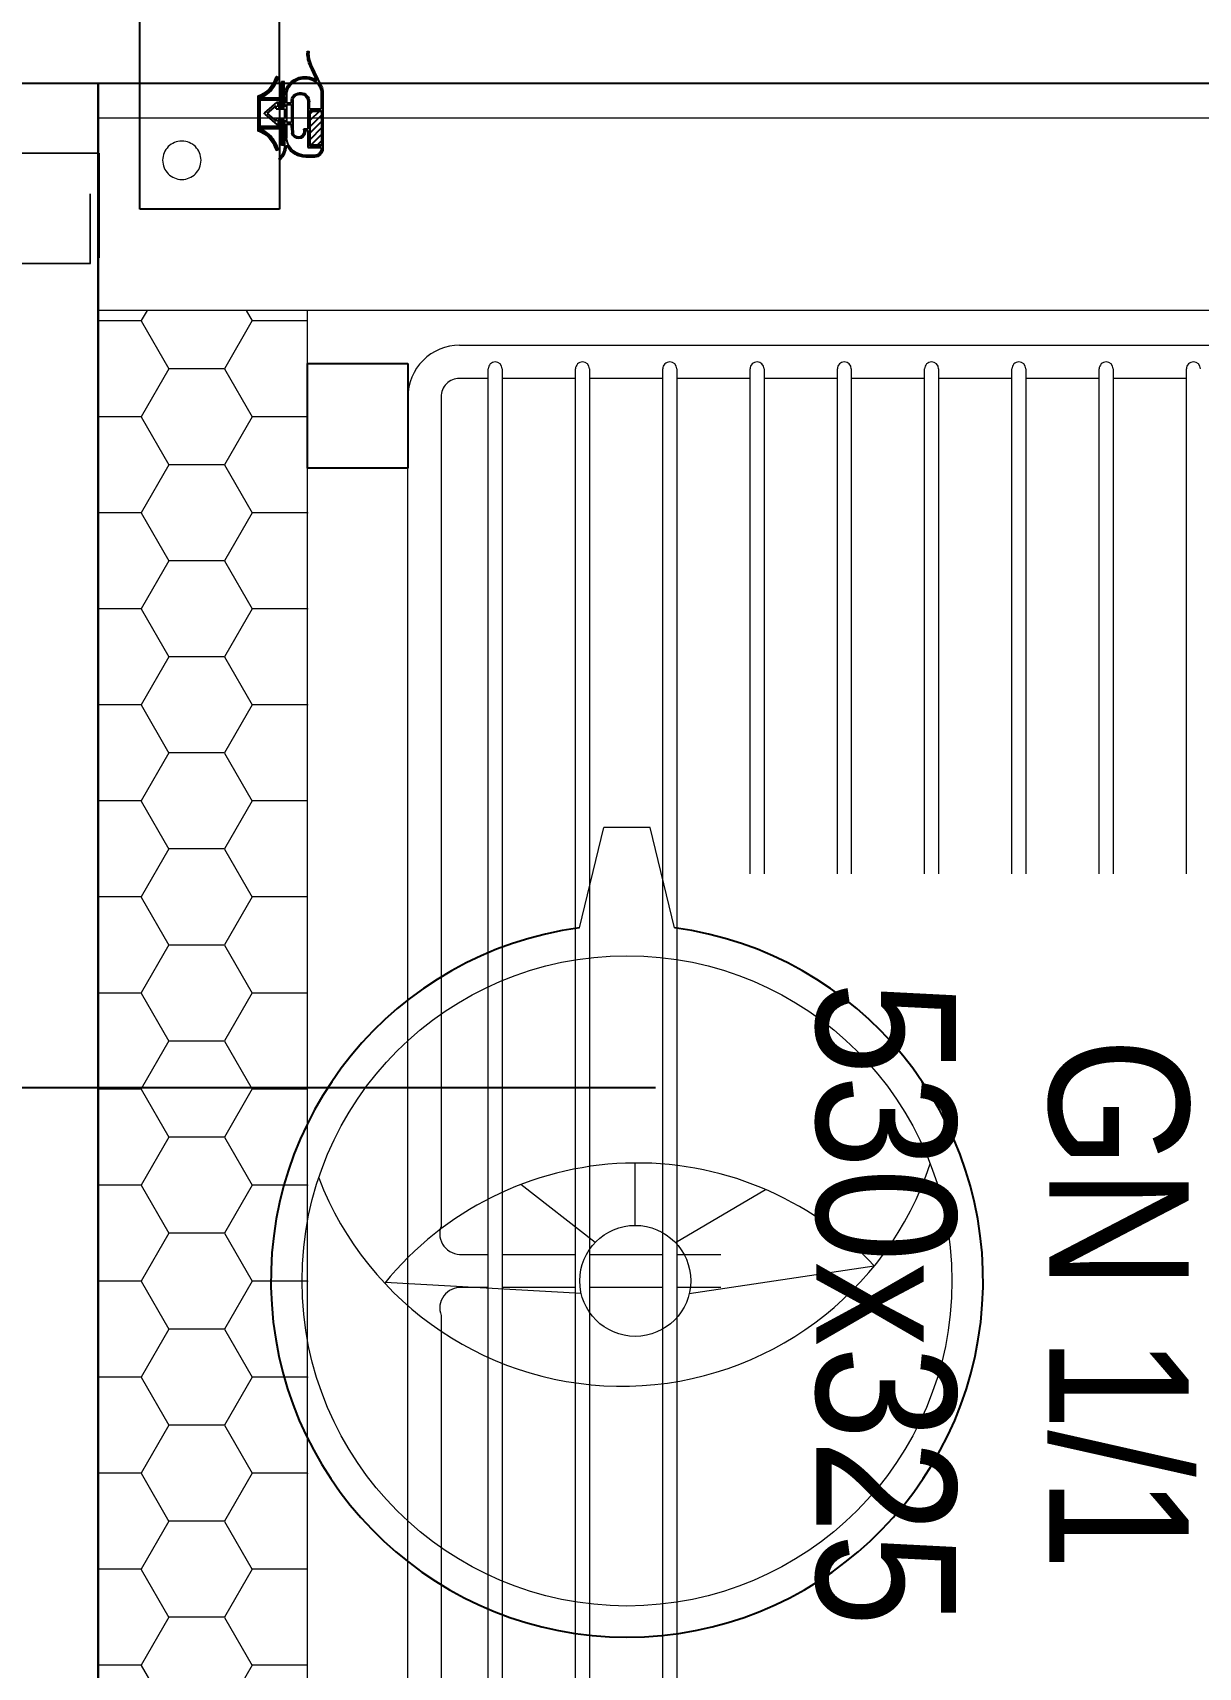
# Model space of a CAD drawing. Header units: millimetres. Extents: x 12325263 to 13848842, y -1463133 to 573208.
# Drawn here: x 12584728.3 to 12585062.2, y -828840.6 to -828372.6 of the extents above; entities that cross this region are included whole.
import ezdxf
from ezdxf.xclip import XClip

# ---------------------------------------------------------------- set-up
doc = ezdxf.new("R2010")
doc.units = ezdxf.units.MM
doc.header["$LTSCALE"] = 1000
doc.header["$XCLIPFRAME"] = 0
for name, pattern in [('ACAD_ISO03W100', [30, 12, -18]), ('DASH_2_167774853', [81.6, 40.8, -40.8]), ('HIDDEN', [9.524999999999999, 6.35, -3.175])]:
    doc.linetypes.add(name, pattern=pattern)
for name, color, linetype in [('fur202301', 252, 'Continuous'), ('WALL', 5, 'Continuous'), ('WALL-SHATCH', 8, 'Continuous'), ('建筑-楼板开洞', 251, 'Continuous')]:
    doc.layers.add(name, color=color, linetype=linetype)
doc.styles.add('style2', font='', dxfattribs={"width": 0.9})
doc.styles.get('style2').set_extended_font_data('HandelGotDLig')

# ---------------------------------------------------------------- blocks, each defined once
blk = doc.blocks.new('adgshg13-A$C7F010FC0')
at = {"layer": 'WALL-SHATCH'}
h = blk.add_hatch(color=256, dxfattribs=at)
h.dxf.hatch_style = 1
h.paths.add_polyline_path([(-60384.17120504379, -16880.89509773254), (-763.1647881269455, 197.4793643951416), (12587.61850607395, -13153.30393266678), (12587.61850607395, -157996.0197629929), (-162964.8506313562, -188820.4315237999), (-171262.3814957142, -180522.900662899), (-171262.3814957142, -31310.89849328995), (-150707.1909123659, -10755.70791006088), (-131860.0775495768, -7980.895098209381), (-99162.38149428368, -7980.895098209381), (-99162.38149428368, -4980.895097732544), (-76620.42811572552, -4980.895097732544), (-70107.65229141712, -16880.89509773254)], flags=16)
h.paths.add_polyline_path([(-60091.22944009304, -16380.89510011673), (-646.8769880533218, 646.876989364624), (12987.61850607395, -12987.61850786209), (12987.61850607395, -158331.9049158096), (-163100.5840539932, -189250.3835258484), (-171662.3814958334, -180688.5860877037), (-171662.3814958334, -31145.21306848526), (-150777.8961598873, -10260.7277340889), (-131896.6870943308, -7480.895098209381), (-99562.38149428368, -7480.895098209381), (-99562.38149428368, -4580.895097732544), (-76365.55243730545, -4580.895097732544), (-69907.50581622124, -16380.89510774612)])
blk = doc.blocks.new('A$C4C7A72D3')
at = {"layer": 'WALL', "color": 1}
blk.add_blockref('adgshg13-A$C7F010FC0', (210433.0120974779, 205503.5692701337), dxfattribs=at)
blk = doc.blocks.new('asdgag1-1GnSHELF')
at = {"color": 3, "lineweight": 0}
for p, q in [((42623.75356619831, -72978.32084712542), (42623.7535661983, -72461.82084712545)), ((42627.75356619827, -72461.82084712545), (42627.75356619828, -72978.32084712542)), ((42648.75356619831, -72978.32084712542), (42648.7535661983, -72461.82084712545)), ((42652.7535661983, -72461.82084712545), (42652.75356619831, -72978.32084712542)), ((42673.75356619828, -72978.32084712542), (42673.75356619827, -72461.82084712545)), ((42677.75356619827, -72461.82084712545), (42677.75356619828, -72978.32084712542)), ((42691.25356635586, -72707.31932248123), (42691.25356635584, -72469.82084712545)), ((42700.75356604069, -72469.81779783664), (42700.7535663559, -72970.32084712542)), ((42611.14188311272, -72715.31932248177), (42623.75356619831, -72715.31932248177)), ((42627.75356619828, -72715.31932248177), (42648.75356619831, -72715.31932248177)), ((42652.75356619831, -72715.31932248177), (42673.75356619827, -72715.31932248065)), ((42677.75356619827, -72715.31932248043), (42685.33353823327, -72715.31932248002)), ((42623.75356619831, -72724.81932248175), (42611.14188311272, -72724.81932248175)), ((42648.75356619831, -72724.81932248175), (42627.75356619828, -72724.81932248175)), ((42673.75356619827, -72724.81932248063), (42652.75356619831, -72724.81932248175)), ((42685.33353823327, -72724.81932248002), (42677.75356619827, -72724.81932248043)), ((42691.25356635586, -72970.32084712542), (42691.25356635586, -72732.81932248175)), ((42477.75356619831, -72833.72979512409), (42477.75356619831, -72978.32084712542)), ((42498.75356619828, -72978.32084712542), (42498.75356619828, -72833.72979512409)), ((42502.75356619831, -72833.72979512409), (42502.75356619831, -72978.32084712542)), ((42523.75356619831, -72978.32084712542), (42523.75356619831, -72833.72979512409)), ((42527.75356619831, -72833.72979512409), (42527.75356619831, -72978.32084712542)), ((42548.75356619831, -72978.32084712542), (42548.75356619831, -72833.72979512409)), ((42552.75356619831, -72833.72979512409), (42552.75356619831, -72978.32084712542)), ((42573.75356619828, -72978.32084712542), (42573.75356619828, -72833.72979512409)), ((42577.75356619831, -72833.72979512409), (42577.75356619831, -72978.32084712542)), ((42598.75356619831, -72978.32084712542), (42598.75356619831, -72833.72979512409)), ((42602.75356619831, -72833.72979512409), (42602.75356619831, -72978.32084712542)), ((42477.75356619831, -72975.57084712542), (42498.75356619828, -72975.57084712542)), ((42502.75356619831, -72975.57084712542), (42523.75356619831, -72975.57084712542)), ((42527.75356619831, -72975.57084712542), (42548.75356619831, -72975.57084712542)), ((42552.75356619831, -72975.57084712542), (42573.75356619828, -72975.57084712542)), ((42577.75356619831, -72975.57084712542), (42598.75356619831, -72975.57084712542)), ((42602.75356619831, -72975.57084712542), (42623.75356619831, -72975.57084712542)), ((42627.75356619828, -72975.57084712542), (42648.75356619831, -72975.57084712542)), ((42652.75356619831, -72975.57084712542), (42673.75356619828, -72975.57084712542)), ((42677.75356619828, -72975.57084712542), (42686.00356635586, -72975.57084712542)), ((42475.75356619828, -72980.32084712543), (42475.75356619828, -72980.32084712543)), ((42500.75356619831, -72980.32084712543), (42500.75356619831, -72980.32084712543)), ((42525.75356619831, -72980.32084712543), (42525.75356619831, -72980.32084712543)), ((42550.75356619831, -72980.32084712543), (42550.75356619831, -72980.32084712543)), ((42575.75356619831, -72980.32084712543), (42575.75356619831, -72980.32084712543)), ((42600.75356619831, -72980.32084712543), (42600.75356619831, -72980.32084712543)), ((42625.75356619831, -72980.32084712543), (42625.75356619831, -72980.32084712543)), ((42650.75356619828, -72980.32084712543), (42650.75356619828, -72980.32084712543)), ((42675.75356619825, -72980.32084712543), (42675.75356619825, -72980.32084712543)), ((42686.00356635586, -72985.07084712543), (42388.0035661983, -72985.07084712543))]:
    blk.add_line(p, q, dxfattribs=at)
for centre, radius, start, end in [((42685.71828648043, -72709.41361672511), 5.918225382429007, 266.272529851482, 20.72432760401811), ((42685.7208548761, -72730.71476715663), 5.919463610425763, 339.1739823782471, 95.16321594838399), ((42686.00356635586, -72970.32084712542), 5.249999999999841, 270, 0), ((42686.00356635586, -72970.32084712542), 14.74999999999987, 270, 0), ((42475.75356619828, -72978.32084712542), 2, 180, 270), ((42475.75356619828, -72978.32084712542), 2, 270, 0), ((42500.75356619831, -72978.32084712542), 2, 180, 270), ((42500.75356619831, -72978.32084712542), 2, 270, 0), ((42525.75356619831, -72978.32084712542), 2, 180, 270), ((42525.75356619831, -72978.32084712542), 2, 270, 0), ((42550.75356619831, -72978.32084712542), 2, 180, 270), ((42550.75356619831, -72978.32084712542), 2, 270, 0), ((42575.75356619831, -72978.32084712542), 2, 180, 270), ((42575.75356619831, -72978.32084712542), 2, 270, 0), ((42600.75356619831, -72978.32084712542), 2, 180, 270), ((42600.75356619831, -72978.32084712542), 2, 270, 0), ((42625.75356619831, -72978.32084712542), 2, 180, 270), ((42625.75356619831, -72978.32084712542), 2, 270, 0), ((42650.75356619828, -72978.32084712542), 2, 180, 270), ((42650.75356619828, -72978.32084712542), 2, 270, 0), ((42675.75356619825, -72978.32084712542), 2, 180, 270), ((42675.75356619825, -72978.32084712542), 2, 270, 0)]:
    blk.add_arc(centre, radius, start, end, dxfattribs=at)
at = {"color": 3, "lineweight": 0, "insert": (42477.0729047166, -72710.60680155946), "char_height": 50, "width": 287.3785462862461, "attachment_point": 2, "rotation": 90, "style": 'style2'}
blk.add_mtext('{\\H0.8x;GN 1/1\\P530x325}', dxfattribs=at)
blk = doc.blocks.new('asdgagA$C3AAE7F2F')
at = {"lineweight": 0}
h = blk.add_hatch(dxfattribs=at)
h.set_pattern_fill('ANSI37', color=256, scale=0.1, style=0)
h.set_pattern_definition([(135, (25808.95669268296, -14050.97222507315), (0.2245064030267288, 0.2245064030267288), []), (45, (25808.95669268296, -14050.97222507315), (0.2245064030267288, -0.2245064030267288), [])])
edge = h.paths.add_edge_path()
edge.add_arc((12.29365304609382, 28.26886088959145), 10.56270468278596, 196.564793573426, 248.3693301732282)
edge.add_line((8.400005613591928, 18.44998926974222), (1.000005613597749, 18.44998926974222))
edge.add_line((1.000005613597749, 18.44998926974222), (1.000005613597749, 24.19998926973858))
edge.add_line((1.000005613597749, 24.19998926973858), (5.613597750198096e-06, 24.19998926973858))
edge.add_line((5.6135977502e-06, 24.19998926973858), (5.6135977502e-06, 15.44998926974222))
edge.add_line((5.6135977502e-06, 15.44998926974222), (1.000005613597749, 15.44998926974222))
edge.add_line((1.000005613597749, 15.44998926974222), (1.000005613597749, 17.44998926974222))
edge.add_line((1.000005613597749, 17.44998926974222), (8.400005613591928, 17.44998926974222))
edge.add_line((8.400005613591928, 17.44998926974222), (8.400005613591928, 8.449989269742218))
edge.add_line((8.400005613591928, 8.449989269742218), (1.000005613597749, 8.449989269742218))
edge.add_line((1.000005613597749, 8.449989269742218), (1.000005613597749, 10.44998926974222))
edge.add_line((1.000005613597749, 10.44998926974222), (5.613597750198096e-06, 10.44998926974222))
edge.add_line((5.6135977502e-06, 10.44998926974222), (5.6135977502e-06, 1.699989269738579))
edge.add_line((5.6135977502e-06, 1.699989269738579), (1.000005613597749, 1.699989269738579))
edge.add_line((1.000005613597749, 1.699989269738579), (1.000005613597749, 7.449989269742218))
edge.add_line((1.000005613597749, 7.449989269742218), (8.400005613591928, 7.449989269742218))
edge.add_arc((12.29365304609382, -2.368882350121566), 10.56270468278596, 111.6306698267717, 163.4352064265739)
edge.add_arc((2.648571337682369, 0.4999892697378529), 0.5, 163.4352064265739, 270)
edge.add_line((2.648571337682369, -1.07302621473e-05), (2.874985341790306, -1.07302621473e-05))
edge.add_arc((2.874985341790306, 0.1999892697422183), 0.2, 270, 344.7440655988689)
edge.add_arc((12.29365304609382, -2.368882350121566), 9.562704682785963, 107.61366251518959, 164.7440655988689, ccw=False)
edge.add_line((9.400005613591928, 6.74550876430294), (9.400005613591928, 19.15446977517422))
edge.add_arc((12.29365304609382, 28.26886088959145), 9.562704682785963, 195.2559344011311, 252.38633748481038, ccw=False)
edge.add_arc((2.874985341790306, 25.69998926974222), 0.2, 15.25593440113109, 90)
edge.add_line((2.874985341790306, 25.89998926973931), (2.648571337682369, 25.89998926973931))
edge.add_arc((2.648571337682369, 25.39998926973931), 0.5, 90, 196.564793573426)
for p, q in [((5.6135977502e-06, 24.19998926973858), (1.000005613597749, 24.19998926973858)), ((5.6135977502e-06, 24.19998926973858), (5.6135977502e-06, 15.44998926974222)), ((1.000005613597749, 24.19998926973858), (1.000005613597749, 18.44998926974222)), ((2.648571337682369, 25.89998926973931), (2.874985341790306, 25.89998926973931)), ((1.000005613597749, 18.44998926974222), (8.400005613591928, 18.44998926974222)), ((1.000005613597749, 17.44998926974222), (8.400005613591928, 17.44998926974222)), ((1.000005613597749, 17.44998926974222), (1.000005613597749, 15.44998926974222)), ((8.400005613591928, 17.44998926974222), (8.400005613591928, 8.449989269742218)), ((9.400005613591928, 19.15446977517422), (9.400005613591928, 6.74550876430294)), ((5.6135977502e-06, 15.44998926974222), (1.000005613597749, 15.44998926974222)), ((5.6135977502e-06, 10.44998926974222), (5.6135977502e-06, 1.699989269738579)), ((5.6135977502e-06, 10.44998926974222), (1.000005613597749, 10.44998926974222)), ((1.000005613597749, 10.44998926974222), (1.000005613597749, 8.449989269742218)), ((1.000005613597749, 8.449989269742218), (8.400005613591928, 8.449989269742218)), ((1.000005613597749, 7.449989269742218), (1.000005613597749, 1.699989269738579)), ((1.000005613597749, 7.449989269742218), (8.400005613591928, 7.449989269742218)), ((5.6135977502e-06, 1.699989269738579), (1.000005613597749, 1.699989269738579)), ((2.648571337682369, -1.07302621473e-05), (2.874985341790306, -1.07302621473e-05))]:
    blk.add_line(p, q, dxfattribs=at)
for centre, radius, start, end in [((2.648571337682369, 25.39998926973931), 0.5, 90, 196.564793573426), ((12.29365304609382, 28.26886088959145), 10.56270468278596, 196.564793573426, 248.3693301732282), ((2.874985341790306, 25.69998926974222), 0.2, 15.25593440113109, 90), ((12.29365304609382, 28.26886088959145), 9.562704682785963, 195.2559344011311, 252.3863374848104), ((12.29365304609382, -2.368882350121566), 10.56270468278596, 111.6306698267717, 163.4352064265739), ((12.29365304609382, -2.368882350121566), 9.562704682785963, 107.6136625151896, 164.7440655988689), ((2.648571337682369, 0.4999892697378529), 0.5, 163.4352064265739, 270), ((2.874985341790306, 0.1999892697422183), 0.2, 270, 344.7440655988689)]:
    blk.add_arc(centre, radius, start, end, dxfattribs=at)
blk = doc.blocks.new('asdgag门封条')
at = {"ltscale": 0.5}
h = blk.add_hatch(dxfattribs=at)
h.set_pattern_fill('ANSI31', color=256, scale=0.5)
h.set_pattern_definition([(45, (0, 0), (-1.122532015133644, 1.122532015133644), [])])
h.paths.add_polyline_path([(5940.58177194417, -2645.873611939808), (5952.58177194417, -2645.873611939808), (5952.58177194417, -2641.873611939808), (5940.58177194417, -2641.873611939808)])
for p, q in [((5936.431771944172, -2644.423611939808), (5936.431771944172, -2647.423611939808)), ((5937.031771944171, -2644.423611939808), (5937.031771944171, -2647.423611939808)), ((5958.962415481336, -2641.423611939808), (5939.431771944172, -2641.423611939808)), ((5939.431771944172, -2642.023611939808), (5939.83177194417, -2642.023611939808)), ((5939.83177194417, -2646.673592610764), (5939.83177194417, -2642.023611939808)), ((5952.83177194417, -2641.873611939808), (5940.33177194417, -2641.873611939808)), ((5940.33177194417, -2646.173592610764), (5940.33177194417, -2641.873611939808)), ((5952.83177194417, -2646.173592610764), (5952.83177194417, -2641.873611939808)), ((5953.33177194417, -2646.173592610764), (5953.33177194417, -2642.023611939808)), ((5958.962415481336, -2642.023611939808), (5953.33177194417, -2642.023611939808)), ((5961.286815920911, -2641.938919111106), (5968.68058404539, -2645.386689810174)), ((5963.297201090257, -2643.538403862791), (5968.427013088346, -2645.930474482396)), ((5945.787261010167, -2646.673592610764), (5939.827839659648, -2646.673592610764)), ((5952.827839659648, -2646.173592610764), (5940.327839659648, -2646.173592610764)), ((5945.787261010167, -2647.673592610764), (5945.031554361814, -2647.673592610764)), ((5945.987261010167, -2648.173592610764), (5945.059433655068, -2648.173592610764)), ((5945.787261010167, -2647.673592610764), (5945.787261010167, -2646.673592610764)), ((5946.287261010167, -2647.873592610764), (5946.287261010167, -2646.673592610764)), ((5955.852839659646, -2646.673592610764), (5946.287261010167, -2646.673592610764)), ((5953.327839659648, -2646.173592610764), (5955.852839659646, -2646.173592610764)), ((5973.231771944172, -2646.323611939808), (5972.906766662797, -2646.323611939808)), ((5973.231771944172, -2646.923611939808), (5972.906766662797, -2646.923611939808)), ((5949.431771944172, -2654.923611939808), (5940.481771944179, -2654.923611939808)), ((5943.33177194417, -2654.223611939808), (5943.054275505431, -2654.223611939808)), ((5943.33177194417, -2654.223611939808), (5943.054275505431, -2654.223611939808)), ((5948.031771944171, -2654.223611939808), (5943.33177194417, -2654.223611939808)), ((5946.791193294689, -2652.523611939808), (5944.770158998134, -2652.350614187806)), ((5946.813023766143, -2652.023611939808), (5944.847541078148, -2651.855409737474)), ((5946.791193294689, -2652.523611939808), (5948.031771944171, -2652.523611939808)), ((5956.40783720456, -2652.023611939808), (5946.813023766143, -2652.023611939808)), ((5948.031771944171, -2654.223611939808), (5948.031771944171, -2652.523611939808)), ((5954.83177194417, -2652.523611939808), (5948.631771944173, -2652.523611939808)), ((5948.631771944173, -2654.223611939808), (5948.631771944173, -2652.523611939808)), ((5954.83177194417, -2654.223611939808), (5948.631771944173, -2654.223611939808)), ((5949.431771944172, -2657.123611939808), (5949.431771944172, -2654.923611939808)), ((5950.131771944173, -2657.823611939808), (5950.131771944173, -2654.923611939808)), ((5953.33177194417, -2654.923611939808), (5950.131771944173, -2654.923611939808)), ((5953.33177194417, -2657.823611939808), (5953.33177194417, -2654.923611939808)), ((5957.592368272884, -2654.923611939808), (5954.031771944171, -2654.923611939808)), ((5954.031771944171, -2657.123611939808), (5954.031771944171, -2654.923611939808)), ((5954.83177194417, -2654.223611939808), (5954.83177194417, -2652.523611939808)), ((5955.431771944172, -2654.223611939808), (5955.431771944172, -2652.523611939808)), ((5955.431771944172, -2652.523611939808), (5956.411166024446, -2652.523611939808)), ((5958.719311039845, -2654.223611939808), (5955.431771944172, -2654.223611939808)), ((5951.503545465083, -2661.818323712029), (5947.779620958111, -2657.453419787955)), ((5949.431771944172, -2657.123611939808), (5947.931771944172, -2657.123611939808)), ((5951.731771944173, -2661.007316383396), (5949.015589593618, -2657.823611939808)), ((5950.131771944173, -2657.823611939808), (5949.015589593616, -2657.823611939808)), ((5951.731771944173, -2661.007316383396), (5954.447954294727, -2657.823611939808)), ((5951.95999842326, -2661.818323712029), (5955.683922930232, -2657.453419787955)), ((5953.33177194417, -2657.823611939808), (5954.447954294727, -2657.823611939808)), ((5954.031771944171, -2657.123611939808), (5955.531771944171, -2657.123611939808))]:
    blk.add_line(p, q)
blk.add_lwpolyline([(5940.58177194417, -2645.873611939808), (5952.58177194417, -2645.873611939808), (5952.58177194417, -2641.873611939808), (5940.58177194417, -2641.873611939808)], close=True)
for centre, radius, start, end in [((5939.431771944172, -2644.423611939808), 3, 90, 180), ((5939.431771944172, -2644.423611939808), 2.4, 90, 180), ((5958.962415481336, -2646.923611939808), 5.5, 64.99999999990732, 90), ((5958.962415481336, -2646.923611939808), 4.9, 23.74853615213225, 90), ((5958.962415481336, -2646.923611939808), 5.5, 23.74853615213225, 37.9877060411873), ((5957.131771944173, -2647.72905854874), 6.9, 337.1010678091781, 23.74853615213225), ((5957.131771944173, -2647.72905854874), 7.5, 337.1010678091781, 23.74853615213225), ((5943.931771944172, -2647.423611939808), 7.5, 180, 240.6492935109364), ((5943.931771944172, -2647.423611939808), 6.9, 180, 256.9971755332758), ((5945.280670988691, -2650.033330947142), 2.372851472376576, 96.02637069795182, 257.5758455491946), ((5945.280670988691, -2650.033330947142), 1.872851472376576, 96.78411139259563, 256.6282864312998), ((5945.987261010167, -2647.873592610764), 0.3, 270, 0), ((5955.825698021244, -2649.38020529006), 2.706748001696029, 282.4196100356343, 89.43673265937677), ((5955.829887599056, -2649.375165801573), 3.201655461350134, 280.4603812661415, 89.58925390840943), ((5957.592368272884, -2647.923611939808), 7, 270, 337.1010678091781), ((5957.592368272884, -2647.923611939808), 6.4, 280.1417933657862, 337.1010678091781), ((5972.906766662797, -2636.323611939808), 10.6, 244.9999999999073, 270), ((5972.906766662797, -2636.323611939808), 10, 244.9999999999073, 270), ((5973.231771944172, -2646.623611939808), 0.3000000000000029, 270, 90), ((5935.707276534483, -2656.538731507841), 0.2500000000001023, 133.2098691732242, 313.2098691732239), ((5940.417629268156, -2661.553016586687), 7.129714945225387, 92.20979001215392, 133.2098691732242), ((5940.417629268156, -2661.553016586687), 6.629714945225387, 89.44565309496473, 133.2098691732242), ((5940.133078156557, -2654.178789621257), 0.2500000000000114, 272.2097900121539, 60.64929351093644), ((5943.054275505431, -2651.223611939808), 3, 256.9971755332758, 270), ((5943.054275505431, -2651.223611939808), 3, 256.9971755332758, 270), ((5947.931771944172, -2657.323611939808), 0.2, 90, 220.4692038504076), ((5951.731771944175, -2661.623611939808), 0.3, 220.4692038504076, 319.5307961495924), ((5955.531771944171, -2657.323611939808), 0.2, 319.5307961495924, 90)]:
    blk.add_arc(centre, radius, start, end)
blk = doc.blocks.new('asdgagdoor495')
at = {"color": 2, "linetype": 'HIDDEN', "lineweight": 25, "ltscale": 100}
for p, q in [((22769.68894365418, -79651.57412520156), (22729.68894365418, -79651.57412520156)), ((22769.68894365418, -79651.57412520156), (22729.68894365418, -79651.57412520156)), ((22769.68894365418, -79651.57412520156), (22729.68894365418, -79651.57412520156)), ((22729.68894365418, -79651.57412520156), (22729.68894365418, -79687.5873137138)), ((22769.68894365418, -79687.58731371383), (22769.68894365418, -79651.57412520156))]:
    blk.add_line(p, q, dxfattribs=at)
at = {"color": 2, "lineweight": 25}
for p, q in [((22729.68894365453, -79687.58731371383), (22729.68894365442, -80146.57412439073)), ((22769.68894365418, -79687.58731371383), (22769.68894365418, -79706.5740857299)), ((22769.68894365418, -79687.58731371383), (22769.68894365418, -79706.5740857299))]:
    blk.add_line(p, q, dxfattribs=at)
at = {"linetype": 'HIDDEN', "lineweight": 9, "ltscale": 200}
blk.add_circle((22741.68894365418, -79665.57205020142), 5.5, dxfattribs=at)
at = {"color": 1, "linetype": 'DASH_2_167774853', "lineweight": 9, "ltscale": 0.5}
blk.add_arc((22741.6889436541, -79665.57205020139), 481.8163502564781, 273.3315311726583, 358.5728577811437, dxfattribs=at)
at = {"color": 2, "xscale": -0.8156028368794326, "yscale": 0.8156028368794326, "zscale": 0.8156028368794326}
blk.add_blockref('asdgagA$C3AAE7F2F', (22771.09757682982, -79689.52297854394), dxfattribs=at)
at = {"color": 2, "xscale": 0.8156028368794326, "yscale": 0.8156028368794326, "zscale": 0.8156028368794326, "rotation": 270}
blk.add_blockref('asdgag门封条', (24936.4608018477, -74824.70849163929), dxfattribs=at)
blk = doc.blocks.new('asdgag2019061914040478099')
at = {"lineweight": 13}
h = blk.add_hatch(dxfattribs=at)
h.set_pattern_fill('HONEY', color=1, scale=5, style=0)
h.set_pattern_definition([(0, (-161016.1900246384, 261096.3125076484), (23.8125, 13.748153225), [15.875, -31.75]), (120, (-161016.1900246384, 261096.3125076484), (-23.81249994797095, 13.74815331511695), [15.87499999999996, -31.74999999999992]), (59.99999999999999, (-161016.1900246384, 261096.3125076484), (5.202904551637744e-08, 27.49630654011694), [-31.75, 15.875])])
h.paths.add_polyline_path([(1149.999921057082, -15.00000000046566), (129.9999605286866, -15.00000000029104), (129.9999605286284, -634.9999920457485), (189.9999605286866, -634.9999920457485), (189.9999605286866, -65.00000000029104), (1089.999921057024, -65.00000000040745), (1089.999921057024, -635.0000000009895), (1149.999921057024, -635.0000000009895)])
at = {"color": 2, "lineweight": 25}
for p, q in [((1149.999960528396, -700.0000000008149), (1149.999960528454, 0)), ((0, -700.0000000006985), (1149.999999998137, -700.0000000008149))]:
    blk.add_line(p, q, dxfattribs=at)
at = {"color": 1, "linetype": 'HIDDEN', "lineweight": 9, "ltscale": 100}
for p, q in [((1089.999960528454, -65.00000000029104), (1089.999960528454, -635.0000000009313)), ((5.820766091346741e-11, -690.0000000006985), (1149.999999998137, -690.0000000006985))]:
    blk.add_line(p, q, dxfattribs=at)
at = {"color": 1, "linetype": 'HIDDEN', "lineweight": 9, "ltscale": 200}
blk.add_line((130.0000000000582, -635.0000000008731), (1149.999960528396, -635.0000000009313), dxfattribs=at)
at = {"color": 1, "linetype": 'ACAD_ISO03W100'}
blk.add_lwpolyline([(1061.249980031222, -589.8352530025295), (1090, -589.8352530033444), (1090, -619.8352530033444), (1061.249980031222, -619.8352530025295)], close=True, dxfattribs=at)
blk.add_blockref('asdgag1-1GnSHELF', (-41639.50362629327, 72360.07084712537))
at = {"xscale": -1}
blk.add_blockref('asdgagdoor495', (23867.70768107485, 78987.5873137131), dxfattribs=at)
blk = doc.blocks.new('asdgag2019061212200277403')
at = {"color": 1, "lineweight": 9}
for p, q in [((83.08043873410497, -97.10936947489972), (30.12584887294361, -105.0296673059929)), ((114.0281142171007, -97.10936947489972), (170.2140954506831, -100.2064078882686)), ((87.06683270930807, -111.7037328517763), (61.22451051044482, -126.8708534458419)), ((110.0417202418976, -111.7037328517763), (131.304335856039, -128.3236630691681)), ((98.55427647560282, -116.6148619932064), (98.55427647560282, -134.4210779667774)), ((87.33503669307538, -201.8162130857527), (94.23462755794026, -230.5103466317232)), ((114.4966638374462, -201.8162130857527), (107.5970729727851, -230.5103466317232)), ((94.23462755794026, -230.5103466317232), (107.5970729727851, -230.5103466317232))]:
    blk.add_line(p, q, dxfattribs=at)
for centre, radius in [((100.9158502653663, -100.7243662200926), 93.09170305676855), ((98.55427647560282, -100.7243662200926), 15.89049577314288)]:
    blk.add_circle(centre, radius, dxfattribs=at)
blk.add_arc((100.9158502653663, -100.7243662200926), 102, 277.6513812365847, 262.3486187634153)
for centre, start, end in [((102.3478207692824, -163.6506500591058), 21.06280067364028, 161.5444312522338), ((98.05191042443039, -41.37343948736088), 223.1414091612435, 320.9283347732136)]:
    blk.add_arc(centre, 93.09170305676855, start, end, dxfattribs=at)
blk = doc.blocks.new('*U1534')
at = {"color": 1, "lineweight": 9, "ltscale": 3}
for p, q in [((-0.267080888836972, -680.0000000008722), (-0.267080888836972, -650.0000000008722)), ((39.73291911116303, -680.0000000008722), (-0.267080888836972, -680.0000000008722)), ((-0.267080888835153, -680.0000000008727), (39.73291911116485, -680.0000000008727))]:
    blk.add_line(p, q, dxfattribs=at)
at = {"color": 2, "lineweight": 25}
blk.add_lwpolyline([(0, -700.0000000008731), (550.0000394716635, -700.0000000008731), (550.0000394716635, 0), (0, 0)], close=True, dxfattribs=at)
at = {"color": 1, "lineweight": 9, "ltscale": 3}
for points in [[(37.19596527325939, -668.3803352463974), (37.19596527325939, -648.3803352463974), (2.19596527325939, -648.3803352463974), (2.19596527325939, -668.3803352463974)], [(2.403803495253669, -668.3803352463974), (2.403803495253669, -648.3803352463974), (37.40380349525367, -648.3803352463974), (37.40380349525367, -668.3803352463974)]]:
    blk.add_lwpolyline(points, dxfattribs=at)
blk = doc.blocks.new('sdfgsdffhg')
at = {"layer": 'fur202301', "elevation": -9.6103337503218e-09}
blk.add_lwpolyline([(3113.168674273416, 44969.686304854), (4813.168674273416, 44969.686304854), (4813.168674273416, 45669.686304854), (3113.168674273416, 45669.686304854)], close=True, dxfattribs=at)
at = {"layer": 'fur202301', "rotation": 180}
for name, p in [('asdgag2019061914040478099', (4813.168674273416, 44969.6863048533, -9.6103337503218e-09)), ('*U1534', (3663.16871374473, 44969.68536928692, -9.6103337503218e-09)), ('asdgag2019061212200277403', (3915.582790685818, 45226.12274681625))]:
    blk.add_blockref(name, p, dxfattribs=at)

msp = doc.modelspace()

# ---------------------------------------------------------------- block references
ref = msp.add_blockref('A$C4C7A72D3', (12385714.85333347, -906209.5211575599), dxfattribs=dict(rotation=350.041249254255))
XClip(ref).set_block_clipping_path([(223442.85848776624, 85923.1187333744), (220542.79614323564, 85923.14223919064), (220542.85794921033, 89292.82327550603), (211526.91503559053, 89292.81013112981), (210631.4331447985, 94392.80805835268), (206113.36859029531, 94392.80254184548), (206001.43151877634, 95030.31273446558), (204376.28265885077, 94744.96136868373), (203364.45700568333, 100506.90300529171), (197947.39471226372, 99555.74826742522), (192482.34284747206, 130679.47653937805), (190118.78045936674, 130264.45040162886), (191623.4071957469, 121695.64270786336), (177046.6486519482, 119136.20117008407), (175707.6223907359, 126760.84837657143), (173902.98837133497, 128026.4039125028), (169528.38544615544, 127258.29032698018), (169070.09673948586, 129868.3614864857), (163308.25174581818, 128856.66933918069), (163766.52659606002, 126246.61717005563), (159679.17951310053, 125528.91809214232), (170669.68883746117, 62935.797914044), (167222.1989369914, 62330.4650948944), (167939.77594909444, 58243.68085931754), (171386.95287966542, 58848.291248798836), (172857.06567938626, 50477.00326481927), (165962.5026008021, 49266.42308983533), (168037.78130347654, 37447.17964484263), (140649.95849708281, 32638.23901064042), (115387.97992391884, 28202.578178789467), (95598.7254695911, 140907.4332163476), (226939.47610990703, 163968.86685004015), (240128.69528115913, 88852.8973128139)])

# ---------------------------------------------------------------- next in the draw order: hatches: boundary and pattern name
at = {"layer": '建筑-楼板开洞'}
h = msp.add_hatch(dxfattribs=at)
h.set_pattern_fill('DASH', color=256, scale=500)
h.set_pattern_definition([(0, (0, 0), (476.25, 476.25), [476.25, -476.25])])
h.paths.add_polyline_path([(12597696.74125517, -842386.7857500005), (12590696.81071091, -842386.9011187449), (12590697.06738452, -843986.785750187), (12595796.81070939, -843986.8518447033), (12595797.06738462, -849736.8518448313), (12588796.81071022, -849736.7857501156), (12588796.81071024, -851936.7857480027), (12564896.81072844, -851936.7857499813), (12564896.81072899, -816186.7857498433), (12568846.81071021, -816186.7857497305), (12568846.81071039, -816040), (12568846.8107105, -807536.7857503798), (12574696.82943846, -807536.8020940134), (12574696.77149323, -810386.7857505934), (12575896.81071086, -810386.7857493811), (12579055.23466226, -810386.7836961544), (12580496.91490283, -811828.2071036652), (12580696.91490281, -819086.8500614959), (12595696.91654344, -819086.7214370563), (12595696.89793204, -812786.7857500659), (12597696.65916437, -812786.7857500445)])

# ---------------------------------------------------------------- next in the draw order: block references
msp.add_blockref('sdfgsdffhg', (12581083.89862993, -874056.803858311, -9.610333750321248e-09))

doc.saveas('drawing.dxf')
